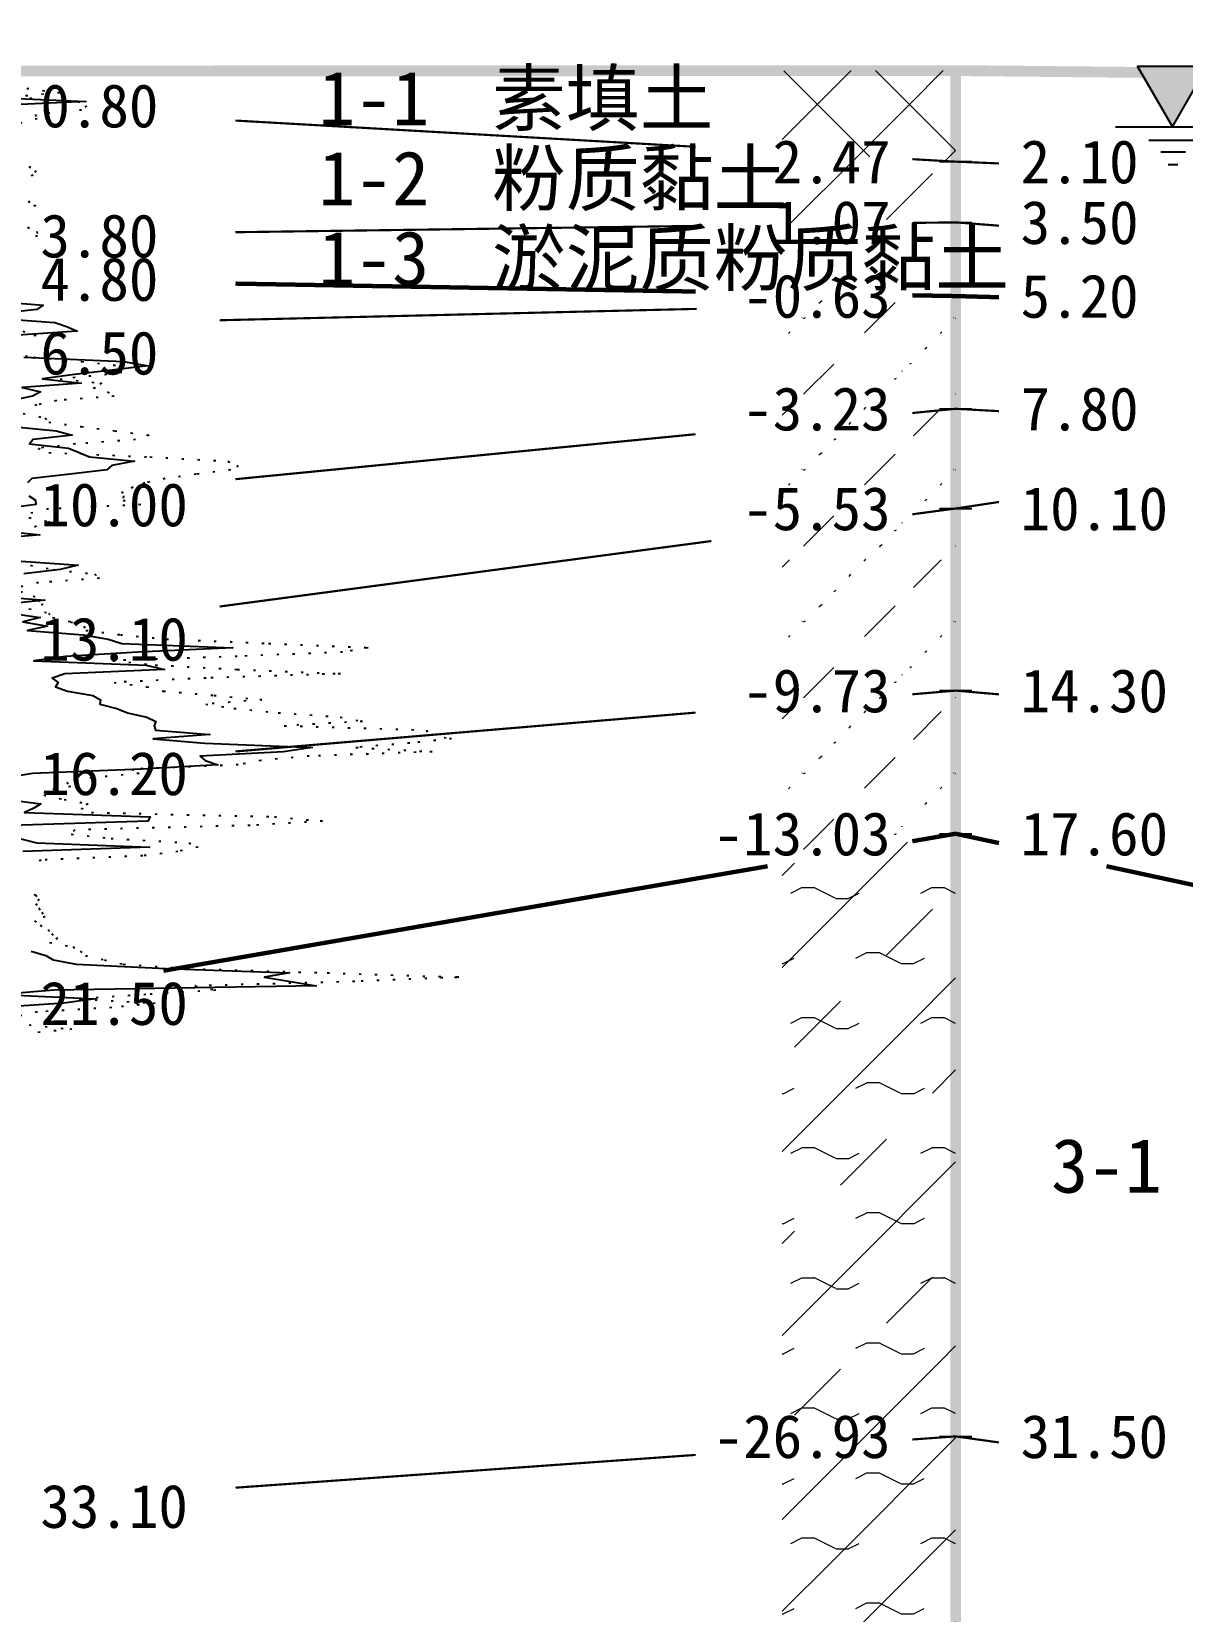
# Model space of a CAD drawing. Extents: x -37 to 3540, y -1485 to 297.
# Drawn here: x 2316.1 to 2369.2, y 146.9 to 219.7 of the extents above; entities that cross this region are included whole.
import ezdxf
from ezdxf.enums import TextEntityAlignment as Align

# ---------------------------------------------------------------- set-up
doc = ezdxf.new("R2010")
doc.units = 0
doc.linetypes.add('DOT', pattern=[6.35, 0, -6.35])
doc.layers.get('0').update_dxf_attribs({"linetype": 'CONTINUOUS'})
for name, color, linetype in [('CURVE', 200, 'CONTINUOUS'), ('HOLE', 41, 'CONTINUOUS'), ('STRATUM', 241, 'CONTINUOUS')]:
    doc.layers.add(name, color=color, linetype=linetype)
doc.layers.add('HATCH', color=7, linetype='CONTINUOUS', lineweight=13)
doc.styles.add('ST', font='')
doc.styles.get('ST').set_extended_font_data('SimSun')
pattern_1 = [(45, (2148.7487, 0), (-7e-07, 6.99998), [1.97196, -7.92754]), (45, (2151.5615, 2.829), (-7e-07, 6.99998), [1.99367, -7.90583]), (45, (2153.816, 5.082), (-7e-07, 6.99998), [1.81361, -8.08588]), (26.565, (2148.7487, 3.5), (7, 7), [0.0965, -15.55598]), (36.8699, (2149.4487, 4.2), (7, 7), [0.19775, -34.80225]), (315, (2152.2487, 6.976), (6.99998, 1e-06), [0.03305, -9.86644]), (26.565, (2152.2487, 0), (7, 7), [0.14475, -15.50773]), (26.565, (2152.9487, 0.7), (7, 7), [0.10528, -15.5472]), (90, (2153.299, 1.05), (-7, -5e-07), [0.02877, -6.97123]), (26.565, (2153.6487, 1.4), (7, 7), [0.091, -31.21394]), (36.8699, (2154.3487, 2.1), (7, 7), [0.11069, -34.88931]), (45, (2155.0487, 2.8), (-2e-07, 6.99998), [0.10911, -9.79038]), (315, (2155.663, 3.548), (6.99998, 1e-06), [0.03305, -9.86644]), (36.8699, (2150.1487, 4.9), (7, 7), [0.10224, -34.89776]), (53.1301, (2150.8487, 5.6), (14, 21), [0.13438, -34.86562]), (53.1301, (2151.5487, 6.3), (14, 21), [0.12625, -34.87375])]

# ---------------------------------------------------------------- blocks, each defined once
blk = doc.blocks.new('Gwl')
blk.add_lwpolyline([(0, 0, 0, 3.22, 0), (0, 2.789, 3.22, 3.22, 0)], format="xyseb")
blk.add_lwpolyline([(0, 0), (1.61, 2.789), (-1.61, 2.789)], close=True)
for points in [[(-2.63, 0), (3.607, 0)], [(3.926, 0), (4.212, 0)], [(4.531, 0), (4.804, 0)], [(5.089, 0), (9.985, 0)], [(-1.085, -0.609), (1.156, -0.609)], [(-0.538, -1.142), (0.607, -1.142)], [(-0.189, -1.735), (0.259, -1.735)]]:
    blk.add_lwpolyline(points)
at = {"style": 'ST', "width": 0.8}
blk.add_attdef('*GWL', (3.144, 0.453), '', height=2, dxfattribs=at)

msp = doc.modelspace()

# ---------------------------------------------------------------- hatches: boundary and pattern name
at = {"layer": 'HATCH'}
h = msp.add_hatch(dxfattribs=at)
h.set_pattern_fill('STT', color=50, style=0)
h.set_pattern_definition([(45, (2148.7487, 0), (-2.12132, 2.12132), [10, 0]), (135, (2148.7487, 0), (-2.12132, -2.12132), [10, 0])])
h.paths.add_polyline_path([(2358.772, 217.937), (2350.772, 217.933), (2350.772, 214.193), (2358.772, 213.737)])
h.paths.add_polyline_path([(2349.568, 212.254), (2356.256, 212.254), (2356.256, 215.153), (2349.568, 215.153)], flags=9)
h = msp.add_hatch(dxfattribs=at)
h.set_pattern_fill('FZNT', color=32, style=0)
h.set_pattern_definition([(45, (2148.7487, 0), (-4.24264, 4.24264), [10, 0]), (45, (2149.8097, -3.182), (-2.12132, 6.36396), [3, -3])])
h.paths.add_polyline_path([(2358.772, 213.737), (2350.772, 214.193), (2350.772, 210.827), (2358.772, 210.937)])
h.paths.add_polyline_path([(2336.55, 206.852), (2363.226, 206.852), (2363.226, 211.796), (2336.55, 211.796)], flags=9)
h.paths.add_polyline_path([(2336.55, 210.537), (2352.5, 210.537), (2352.5, 215.481), (2336.55, 215.481)], flags=9)
h.paths.add_polyline_path([(2349.563, 209.448), (2356.261, 209.448), (2356.261, 212.381), (2349.563, 212.381)], flags=9)
h.paths.add_polyline_path([(2349.568, 212.254), (2356.256, 212.254), (2356.256, 215.153), (2349.568, 215.153)], flags=9)
h = msp.add_hatch(dxfattribs=at)
h.set_pattern_fill('SZFT', color=52, style=0)
h.set_pattern_definition(pattern_1)
h.paths.add_polyline_path([(2358.772, 207.537), (2350.772, 207.675), (2350.772, 201.555), (2358.772, 202.337)])
h.paths.add_polyline_path([(2336.55, 200.807), (2352.5, 200.807), (2352.5, 205.751), (2336.55, 205.751)], flags=9)
h.paths.add_polyline_path([(2348.133, 200.848), (2356.261, 200.848), (2356.261, 203.781), (2348.133, 203.781)], flags=9)
h.paths.add_polyline_path([(2348.133, 206.048), (2356.261, 206.048), (2356.261, 208.981), (2348.133, 208.981)], flags=9)
h = msp.add_hatch(dxfattribs=at)
h.set_pattern_fill('SZFT', color=52, style=0)
h.set_pattern_definition(pattern_1)
h.paths.add_polyline_path([(2358.772, 202.337), (2350.772, 201.555), (2350.772, 196.672), (2358.772, 197.737)])
h.paths.add_polyline_path([(2336.55, 194.207), (2352.5, 194.207), (2352.5, 199.151), (2336.55, 199.151)], flags=9)
h.paths.add_polyline_path([(2348.133, 196.248), (2356.261, 196.248), (2356.261, 199.181), (2348.133, 199.181)], flags=9)
h.paths.add_polyline_path([(2348.133, 200.848), (2356.261, 200.848), (2356.261, 203.781), (2348.133, 203.781)], flags=9)
h = msp.add_hatch(dxfattribs=at)
h.set_pattern_fill('SZFT', color=52, style=0)
h.set_pattern_definition(pattern_1)
h.paths.add_polyline_path([(2358.772, 197.737), (2350.772, 196.672), (2350.772, 188.661), (2358.772, 189.337)])
h.paths.add_polyline_path([(2336.55, 187.902), (2352.5, 187.902), (2352.5, 192.846), (2336.55, 192.846)], flags=9)
h.paths.add_polyline_path([(2336.55, 194.207), (2352.5, 194.207), (2352.5, 199.151), (2336.55, 199.151)], flags=9)
h.paths.add_polyline_path([(2348.133, 187.848), (2356.261, 187.848), (2356.261, 190.781), (2348.133, 190.781)], flags=9)
h.paths.add_polyline_path([(2348.133, 196.248), (2356.261, 196.248), (2356.261, 199.181), (2348.133, 199.181)], flags=9)
h = msp.add_hatch(dxfattribs=at)
h.set_pattern_fill('SZFT', color=52, style=0)
h.set_pattern_definition(pattern_1)
h.paths.add_polyline_path([(2358.772, 189.337), (2350.772, 188.661), (2350.772, 181.354), (2358.772, 182.737)])
h.paths.add_polyline_path([(2336.55, 179.817), (2352.5, 179.817), (2352.5, 184.761), (2336.55, 184.761)], flags=9)
h.paths.add_polyline_path([(2346.703, 181.248), (2356.261, 181.248), (2356.261, 184.181), (2346.703, 184.181)], flags=9)
h.paths.add_polyline_path([(2348.133, 187.848), (2356.261, 187.848), (2356.261, 190.781), (2348.133, 190.781)], flags=9)
h = msp.add_hatch(dxfattribs=at)
h.set_pattern_fill('YNFNT', color=251, style=0)
h.set_pattern_definition([(45, (2148.7487, 0), (-4.24264, 4.24264), [10, 0]), (45, (2149.8097, -3.182), (-2.12132, 6.36396), [3, -3]), (26.565, (2149.8228, -0.2536), (5.999823, 5.999812), [0.567, -12.849]), (0, (2149.256, -0.2536), (0, 6), [0.567, -5.433]), (26.565, (2147.1674, 0), (5.999823, 5.999812), [0.567, -12.849]), (0, (2147.6745, 0.2536), (0, 6), [0.567, -5.433]), (153.435, (2149.2558, -0.2536), (-5.999818, -5e-06), [1.134, -12.2826]), (26.565, (2152.8228, 2.7464), (5.999823, 5.999812), [0.567, -12.849]), (0, (2152.256, 2.7464), (0, 6), [0.567, -5.433]), (26.565, (2150.1674, 3), (5.999823, 5.999812), [0.567, -12.849]), (0, (2150.6745, 3.2536), (0, 6), [0.567, -5.433]), (153.435, (2152.2558, 2.7464), (-5.999818, -5e-06), [1.134, -12.2826])])
h.paths.add_polyline_path([(2358.772, 182.737), (2350.772, 181.354), (2350.772, 154.367), (2358.772, 154.937)])
h.paths.add_polyline_path([(2336.55, 162.812), (2363.226, 162.812), (2363.226, 167.756), (2336.55, 167.756)], flags=9)
h.paths.add_polyline_path([(2336.55, 179.817), (2352.5, 179.817), (2352.5, 184.761), (2336.55, 184.761)], flags=9)
h.paths.add_polyline_path([(2346.703, 153.448), (2356.261, 153.448), (2356.261, 156.381), (2346.703, 156.381)], flags=9)
h.paths.add_polyline_path([(2346.703, 181.248), (2356.261, 181.248), (2356.261, 184.181), (2346.703, 184.181)], flags=9)
h = msp.add_hatch(dxfattribs=at)
h.set_pattern_fill('YNNT', color=251, style=0)
h.set_pattern_definition([(45, (2148.7487, 0), (-2.12132, 2.12132), [10, 0]), (26.565, (2149.8228, -0.2536), (5.999823, 5.999812), [0.567, -12.849]), (0, (2149.256, -0.2536), (0, 6), [0.567, -5.433]), (26.565, (2147.1674, 0), (5.999823, 5.999812), [0.567, -12.849]), (0, (2147.6745, 0.2536), (0, 6), [0.567, -5.433]), (153.435, (2149.2558, -0.2536), (-5.999818, -5e-06), [1.134, -12.2826]), (26.565, (2152.8228, 2.7464), (5.999823, 5.999812), [0.567, -12.849]), (0, (2152.256, 2.7464), (0, 6), [0.567, -5.433]), (26.565, (2150.1674, 3), (5.999823, 5.999812), [0.567, -12.849]), (0, (2150.6745, 3.2536), (0, 6), [0.567, -5.433]), (153.435, (2152.2558, 2.7464), (-5.999818, -5e-06), [1.134, -12.2826])])
h.paths.add_polyline_path([(2358.772, 154.937), (2350.772, 154.367), (2350.772, 140.697), (2358.772, 141.337)])
h.paths.add_polyline_path([(2336.561, 143.501), (2356.065, 143.501), (2356.065, 148.383), (2336.561, 148.383)], flags=9)
h.paths.add_polyline_path([(2346.703, 139.848), (2356.261, 139.848), (2356.261, 142.781), (2346.703, 142.781)], flags=9)
h.paths.add_polyline_path([(2346.703, 153.448), (2356.261, 153.448), (2356.261, 156.381), (2346.703, 156.381)], flags=9)

# ---------------------------------------------------------------- linework, layer by layer
at = {"layer": 'CURVE', "color": 30, "linetype": 'Continuous'}
for points in [[(2314.094, 216.717), (2318.634, 216.517), (2314.264, 216.317)], [(2314.194, 207.317), (2316.664, 207.117), (2316.384, 206.917), (2314.584, 206.717)], [(2314.444, 206.517), (2317.214, 206.317), (2317.794, 206.117), (2318.234, 205.917), (2315.284, 205.717)], [(2315.784, 204.717), (2320.384, 204.517), (2321.504, 204.317), (2319.844, 204.117), (2318.114, 203.917), (2316.634, 203.717), (2318.424, 203.517), (2315.704, 203.317), (2316.554, 203.117), (2316.174, 202.917), (2315.214, 202.717)], [(2315.234, 201.517), (2317.264, 201.317), (2318.004, 201.117), (2316.204, 200.917), (2316.034, 200.717), (2317.834, 200.517), (2318.334, 200.317), (2318.814, 200.117), (2320.884, 199.917), (2319.834, 199.717), (2319.604, 199.517), (2317.914, 199.317), (2316.154, 199.117), (2315.954, 198.917)], [(2316.014, 198.317), (2316.314, 198.117), (2316.334, 197.917), (2314.834, 197.717)], [(2314.604, 196.717), (2316.514, 196.517), (2314.254, 196.317)], [(2315.444, 195.317), (2318.284, 195.117), (2317.454, 194.917), (2315.774, 194.717)], [(2314.224, 193.717), (2316.754, 193.517), (2314.794, 193.317)], [(2315.174, 192.917), (2316.524, 192.717), (2315.724, 192.517), (2316.874, 192.317), (2315.954, 192.117), (2318.514, 191.917), (2319.664, 191.717), (2320.294, 191.517), (2325.414, 191.317), (2321.034, 191.117), (2317.694, 190.917), (2316.234, 190.717), (2321.424, 190.517), (2322.264, 190.317), (2317.674, 190.117), (2317.084, 189.917), (2317.364, 189.717), (2317.234, 189.517), (2317.794, 189.317), (2318.964, 189.117), (2319.314, 188.917), (2319.284, 188.717), (2320.064, 188.517), (2320.554, 188.317), (2321.454, 188.117), (2321.864, 187.917), (2321.794, 187.717), (2321.854, 187.517), (2324.364, 187.317), (2321.744, 187.117), (2324.134, 186.917), (2329.084, 186.717), (2327.764, 186.517), (2323.914, 186.317), (2324.144, 186.117), (2324.724, 185.917), (2321.214, 185.717), (2316.174, 185.517), (2314.964, 185.317)], [(2315.004, 184.317), (2316.564, 184.117), (2316.234, 183.917), (2315.804, 183.717), (2321.604, 183.517), (2321.494, 183.317), (2315.224, 183.117)], [(2315.584, 182.517), (2316.374, 182.317), (2321.574, 182.117), (2315.724, 181.917)], [(2316.114, 177.317), (2316.794, 177.117), (2317.124, 176.917), (2318.194, 176.717), (2322.334, 176.517), (2328.034, 176.317), (2326.884, 176.117), (2328.084, 175.917), (2329.274, 175.717), (2317.164, 175.517), (2314.774, 175.317), (2319.064, 175.117), (2317.624, 174.917), (2314.604, 174.717)]]:
    msp.add_lwpolyline(points, dxfattribs=at)
at = {"layer": 'CURVE', "color": 100, "linetype": 'DOT', "ltscale": 0.1}
for points in [[(2315.914, 217.117), (2317.424, 216.917), (2315.314, 216.717), (2318.264, 216.517), (2318.674, 216.317), (2318.444, 216.117), (2316.304, 215.917), (2316.394, 215.717), (2315.614, 215.517)], [(2316.004, 213.517), (2316.344, 213.317), (2316.204, 213.117), (2315.654, 212.917)], [(2315.974, 211.917), (2316.334, 211.717), (2315.794, 211.517)], [(2315.954, 210.717), (2316.384, 210.517), (2316.404, 210.317), (2315.744, 210.117)], [(2315.734, 205.917), (2316.344, 205.717), (2314.574, 205.517)], [(2315.124, 204.917), (2316.214, 204.717), (2318.444, 204.517), (2320.264, 204.317), (2321.024, 204.117), (2319.604, 203.917), (2317.454, 203.717), (2319.374, 203.517), (2318.984, 203.317), (2319.624, 203.117), (2319.944, 202.917), (2317.294, 202.717), (2316.384, 202.517), (2315.754, 202.317)], [(2315.744, 202.117), (2316.764, 201.917), (2316.924, 201.717), (2318.424, 201.517), (2319.974, 201.317), (2321.564, 201.117), (2320.934, 200.917), (2318.154, 200.717), (2316.444, 200.517), (2316.934, 200.317), (2321.594, 200.117), (2325.184, 199.917), (2325.674, 199.717), (2325.324, 199.517), (2323.734, 199.317), (2322.304, 199.117), (2321.364, 198.917), (2320.824, 198.717), (2320.294, 198.517), (2320.374, 198.317), (2320.354, 198.117), (2321.174, 197.917), (2316.914, 197.717), (2316.084, 197.517)], [(2316.014, 197.317), (2316.984, 197.117), (2316.364, 196.917), (2315.884, 196.717)], [(2316.084, 195.117), (2317.154, 194.917), (2319.034, 194.717), (2319.264, 194.517), (2316.454, 194.317), (2315.604, 194.117)], [(2315.614, 193.917), (2316.214, 193.717), (2316.444, 193.517), (2316.674, 193.317), (2316.014, 193.117), (2316.914, 192.917), (2317.104, 192.717), (2317.924, 192.517), (2318.544, 192.317), (2318.644, 192.117), (2320.234, 191.917), (2322.354, 191.717), (2327.074, 191.517), (2331.664, 191.317), (2330.484, 191.117), (2325.624, 190.917), (2319.884, 190.717), (2321.844, 190.517), (2325.634, 190.317), (2330.384, 190.117), (2324.184, 189.917), (2319.944, 189.717), (2321.444, 189.517), (2322.214, 189.317), (2324.554, 189.117), (2326.764, 188.917), (2324.174, 188.717), (2325.474, 188.517), (2327.514, 188.317), (2330.374, 188.117), (2331.404, 187.917), (2327.794, 187.717), (2334.354, 187.517), (2334.444, 187.317), (2335.514, 187.117), (2333.584, 186.917), (2331.104, 186.717), (2334.614, 186.517), (2328.944, 186.317), (2326.724, 186.117), (2325.674, 185.917), (2320.764, 185.717), (2321.094, 185.517), (2318.914, 185.317), (2317.754, 185.117), (2317.944, 184.917), (2316.754, 184.717), (2316.694, 184.517), (2317.634, 184.317), (2318.744, 184.117), (2318.424, 183.917), (2318.894, 183.717), (2327.344, 183.517), (2329.554, 183.317), (2326.214, 183.117), (2318.124, 182.917), (2317.964, 182.717), (2319.804, 182.517), (2323.384, 182.317), (2323.814, 182.117), (2322.884, 181.917), (2321.264, 181.717), (2316.584, 181.517), (2315.944, 181.317)], [(2315.534, 180.117), (2316.314, 179.917), (2316.484, 179.717), (2316.324, 179.517), (2316.474, 179.317), (2316.604, 179.117), (2316.764, 178.917), (2316.274, 178.717), (2316.524, 178.517), (2316.894, 178.317), (2317.054, 178.117), (2317.344, 177.917), (2316.964, 177.717), (2318.034, 177.517), (2318.374, 177.317), (2318.624, 177.117), (2319.494, 176.917), (2320.364, 176.717), (2323.314, 176.517), (2329.774, 176.317), (2335.844, 176.117), (2331.044, 175.917), (2323.674, 175.717), (2324.634, 175.517), (2321.414, 175.317), (2318.334, 175.117), (2321.844, 174.917), (2319.834, 174.717), (2316.404, 174.517), (2315.504, 174.317)], [(2316.024, 173.917), (2317.994, 173.717), (2315.844, 173.517)]]:
    msp.add_lwpolyline(points, dxfattribs=at)
at = {"layer": 'HOLE', "linetype": 'Continuous', "const_width": 0.5}
msp.add_lwpolyline([(2358.772, 217.937), (2358.772, 67.937)], dxfattribs=at)
at = {"layer": 'HOLE', "linetype": 'Continuous'}
for points in [[(2358.022, 213.737), (2359.522, 213.737)], [(2358.022, 210.937), (2359.522, 210.937)], [(2358.022, 207.537), (2359.522, 207.537)], [(2358.022, 202.337), (2359.522, 202.337)], [(2358.022, 197.737), (2359.522, 197.737)], [(2358.022, 189.337), (2359.522, 189.337)], [(2358.022, 182.737), (2359.522, 182.737)], [(2358.022, 154.937), (2359.522, 154.937)]]:
    msp.add_lwpolyline(points, dxfattribs=at)
at = {"layer": 'STRATUM', "linetype": 'Continuous'}
for points, const_width in [([(2203.736, 218.103), (2223.736, 218.103), (2268.487, 218.101), (2313.544, 217.917), (2358.772, 217.937), (2403.494, 217.499), (2443.408, 217.601), (2493.761, 216.897), (2513.761, 216.897)], 0.5), ([(2325.544, 215.632), (2336.158, 215.027), (2346.772, 214.422)], 0.1), ([(2356.772, 213.851), (2358.772, 213.737), (2360.772, 213.655)], 0.1), ([(2325.544, 210.482), (2336.158, 210.627), (2346.772, 210.772)], 0.1), ([(2356.772, 210.91), (2358.772, 210.937), (2360.772, 210.783)], 0.1), ([(2325.544, 208.11), (2336.158, 207.927), (2346.772, 207.744)], 0.2), ([(2324.814, 206.417), (2324.851, 206.422), (2346.822, 206.945)], 0.1), ([(2356.772, 207.571), (2358.772, 207.537), (2360.772, 207.482)], 0.2), ([(2356.772, 202.142), (2358.772, 202.337), (2360.772, 202.228)], 0.1), ([(2325.544, 199.09), (2336.158, 200.127), (2346.772, 201.164)], 0.1), ([(2356.772, 197.471), (2358.772, 197.737), (2360.772, 198.039)], 0.1), ([(2324.814, 193.217), (2336.158, 194.727), (2347.503, 196.237)], 0.1), ([(2356.772, 189.168), (2358.772, 189.337), (2360.772, 189.165)], 0.1), ([(2325.544, 186.531), (2336.158, 187.427), (2346.772, 188.323)], 0.1), ([(2356.772, 182.391), (2358.772, 182.737), (2360.772, 182.306)], 0.2), ([(2322.22, 176.417), (2336.158, 178.827), (2350.097, 181.237)], 0.2), ([(2365.733, 181.237), (2381.133, 177.918), (2396.534, 174.599)], 0.2), ([(2356.772, 154.795), (2358.772, 154.937), (2360.772, 154.658)], 0.1), ([(2325.544, 152.571), (2336.158, 153.327), (2346.772, 154.083)], 0.1)]:
    msp.add_lwpolyline(points, dxfattribs=dict(at, const_width=const_width))

# ---------------------------------------------------------------- block references
at = {"layer": 'CURVE'}
msp.add_blockref('Gwl', (2368.772, 215.337), dxfattribs=at).add_auto_attribs({'*GWL': '1.30'})

# ---------------------------------------------------------------- texts
at = {"layer": 'HOLE', "style": 'ST'}
for s, p in [('0.80', (2316.544, 216.317)), ('2.10', (2361.772, 213.737)), ('3.50', (2361.772, 210.937)), ('3.80', (2316.544, 210.317)), ('4.80', (2316.544, 208.317)), ('5.20', (2361.772, 207.537)), ('6.50', (2316.544, 204.917)), ('7.80', (2361.772, 202.337)), ('10.00', (2316.544, 197.917)), ('10.10', (2361.772, 197.737)), ('13.10', (2316.544, 191.717)), ('14.30', (2361.772, 189.337)), ('16.20', (2316.544, 185.517)), ('17.60', (2361.772, 182.737)), ('21.50', (2316.544, 174.917)), ('31.50', (2361.772, 154.937)), ('33.10', (2316.544, 151.717))]:
    msp.add_text(s, height=2, dxfattribs=at).set_placement(p, align=Align.MIDDLE_LEFT)
for s, p in [('2.47', (2355.772, 213.737)), ('1.07', (2355.772, 210.937)), ('-0.63', (2355.772, 207.537)), ('-3.23', (2355.772, 202.337)), ('-5.53', (2355.772, 197.737)), ('-9.73', (2355.772, 189.337)), ('-13.03', (2355.772, 182.737)), ('-26.93', (2355.772, 154.937))]:
    msp.add_text(s, height=2, dxfattribs=at).set_placement(p, align=Align.MIDDLE_RIGHT)
at = {"layer": 'STRATUM', "style": 'ST'}
for s, p in [('素填土', (2337.374, 216.666)), ('1-1', (2329.374, 216.666)), ('粉质黏土', (2337.374, 212.974)), ('1-2', (2329.374, 212.974)), ('淤泥质粉质黏土', (2337.374, 209.289)), ('1-3', (2329.374, 209.289)), ('3-1', (2363.182, 167.428))]:
    msp.add_text(s, height=2.5, dxfattribs=at).set_placement(p, align=Align.MIDDLE_LEFT)

doc.saveas('drawing.dxf')
